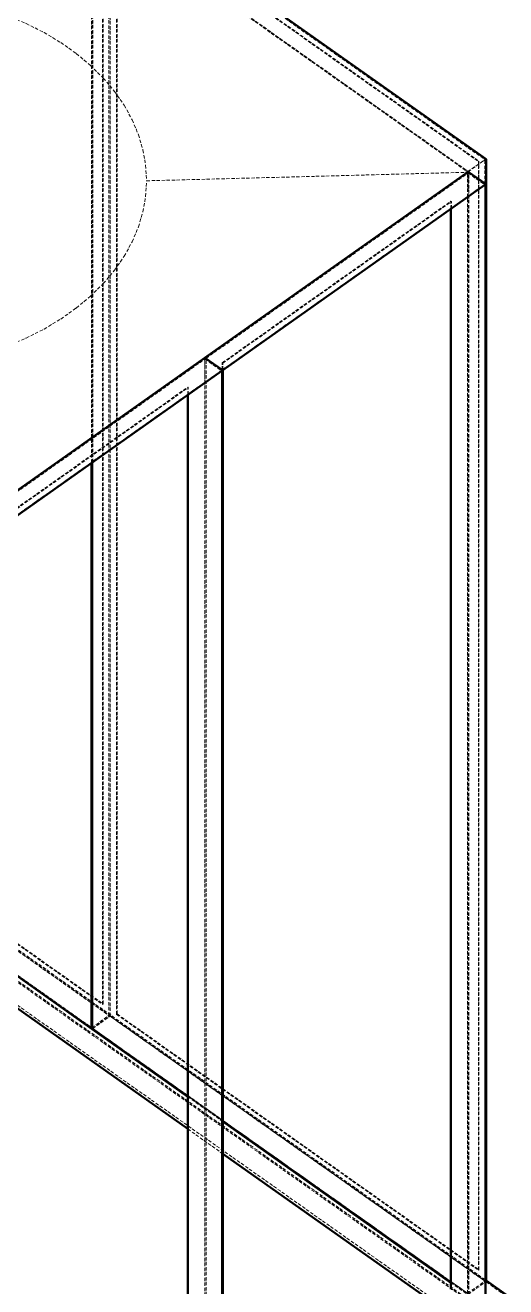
# Model space of a CAD drawing. Header units: millimetres. Extents: x 589 to 12190, y 300 to 8700.
# Drawn here: x 2889 to 3431, y 1402 to 2826 of the extents above; entities that cross this region are included whole.
import ezdxf

# ---------------------------------------------------------------- set-up
doc = ezdxf.new("R2010")
doc.units = ezdxf.units.MM
doc.linetypes.add('Hidden', pattern=[15, 5, -3, 5, -2])
for name, color, linetype, lineweight in [('Default', 7, 'Continuous', 50), ('Edges', 7, 'Hidden', 15), ('HiddenEdges', 2, 'Hidden', 15), ('HiddenSilhouettes', 2, 'Hidden', 15), ('HiddenWires', 7, 'Hidden', 15), ('Silhouettes', 7, 'Continuous', 50), ('Wires', 7, 'Hidden', 15)]:
    doc.layers.add(name, color=color, linetype=linetype, lineweight=lineweight)

# ---------------------------------------------------------------- blocks, each defined once
blk = doc.blocks.new('Isometric')
at = {"layer": 'Edges'}
for points in [[(1272.792276019712, 579.3249314217724), (1838.477733124439, 179.3248995314898)], [(954.594268976166, 448.4512014810462), (987.6259613175548, 447.4851369509015), (1020.432108157095, 444.5934741227052), (1052.788544904469, 439.7961714941434), (1084.474041737682, 433.1260049467351), (1115.272547838487, 424.6282015348661), (1144.973191392318, 414.3611719077267), (1173.373473308025, 402.3948623599545), (1200.279353534585, 388.8110600074451), (1225.506891079341, 373.7025993302564), (1248.883884026233, 357.1725687155131), (1270.250473753048, 339.334005281602), (1289.460871266422, 320.3086741749507), (1306.383788785614, 300.2266413238963), (1320.903561860288, 279.225113770628), (1332.921271488305, 257.4472800031253), (1342.354312531993, 235.0422489199932), (1349.138724270472, 212.1627915295062), (1353.228154598698, 188.9653409496041), (1354.594377928068, 165.6084054937055)], [(1838.477733124439, 179.3248995314898), (1865.347789282142, 198.3249010462782)], [(954.5943576092782, -117.2343599760593), (987.6260497953454, -116.2682954459137), (1020.432196169982, -113.3767546880399), (1052.788502670935, -108.5794215418969), (1084.474127906848, -101.9091634417459), (1115.272503166286, -93.41145158261907), (1144.973360861274, -83.14439143789832), (1173.373640853068, -71.17808189012567), (1200.279389420537, -57.59424902003548), (1225.506881377813, -42.48569679010461), (1248.88378535031, -25.95572721052213), (1270.250501684206, -8.117194294191904), (1289.460939297115, 10.90804525971862), (1306.38385358757, 30.99007811077308), (1320.903666444033, 51.99175825194425), (1332.921199937183, 73.76946994912487), (1342.354410012129, 96.17462310257952), (1349.138904388858, 119.0540194579053), (1353.228072037226, 142.2514090026466), (1354.594377928068, 165.6084054937055)], [(1468.519523722335, -119.0751486727308), (1864.499298677957, 160.9248736504724)], [(1863.650626169547, -1528.81164213753), (1863.650761888882, 159.4763739560417)], [(1838.477554274986, -1511.011591890284), (1838.477687132474, 141.6763196615316)], [(1813.304573582638, -1503.638581766499), (1813.304704416501, 123.8763304494464)], [(1467.670894372296, -1808.811633943153), (1467.671030091632, -120.5236178495807)], [(1417.324755468646, -1783.638634607283), (1417.324886302508, -156.1237223913381)], [(1273.64066845154, -1110.411578286555), (1273.640736998034, -257.7237725889831)], [(1087.176641823761, -978.561597593673), (1271.943603414834, -1109.211572063527)], [(1273.64066845154, -1110.411578286555), (1416.476307762062, -1211.411629749254)], [(1469.367960978921, -1248.811677262861), (1812.45608085836, -1491.411618925398)], [(1469.367960910709, -1249.660205366353), (1812.456080790148, -1492.26014702889)]]:
    blk.add_lwpolyline(points, dxfattribs=at)
for points in [[(1354.594377928068, 165.6084054937055, 0), (1837.230890404519, 178.4432484687545, 0)], [(1839.077708580605, 178.9006528081813, 0), (1839.326226618724, 179.076381622182, 0)], [(662.417838991249, -689.0751941163946, 0), (1468.519523722335, -119.0751486727308, 0)], [(1442.497822477735, -1791.011583695906, 0), (1442.497955335223, -138.3236721440908, 0)], [(1087.176641755549, -979.4101256971649, 0), (1416.47630769385, -1212.260157852745, 0)]]:
    blk.add_polyline3d(points, dxfattribs=at)
at = {"layer": 'HiddenEdges'}
for points in [[(1289.055594853595, -1073.553502827697), (1289.05572900405, 595.218332662324)], [(1299.662196321657, -1091.660104803581), (1299.662332177414, 598.3249329365608)], [(1299.662231046749, -1092.011552405537), (1299.662366766085, 596.2764636880343)], [(1273.640736998034, -257.7237725889831), (1273.640804170877, 577.8764378070164)], [(1309.420305932528, -1089.153479657354), (1309.420440082983, 579.6183558326679)], [(-608.1120080953433, 257.218682731414), (1895.046139593075, -1512.781458383088)], [(-634.274957512054, 238.7186812564878), (1842.720237785271, -1512.781458383089)], [(-608.1120119038521, 209.8425299773776), (1895.046135784566, -1560.157611137125)], [(1854.741051958321, -1473.55353471798), (1854.741186108776, 195.2183007720419)], [(1837.230890404519, 178.4432484687545), (1838.47773305623, 178.476405988411)], [(1838.477731019052, 153.1348195474816), (1838.477733124439, 179.3248995314898)], [(1468.51948360601, -108.2966837060053), (1812.45621159576, 134.903342168277)], [(1813.304704416501, 123.8763304494464), (1813.304705254718, 134.303366534506)], [(1442.49782231306, -1790.660160531856), (1442.497958168818, -100.6751227917134)], [(1444.194979882473, -101.523591896886), (1469.368051777034, -119.3236421441325)], [(1468.519351933931, -1746.23863200701), (1468.51948360601, -108.2966837060053)], [(1468.51948360601, -108.2966837060053), (1469.367977264967, -108.8966593397763)], [(1417.324886302508, -156.1237223913381), (1417.324887140725, -145.6966863062776)], [(1002.677366066768, -882.0115356631395), (1297.965166010043, -1090.811546182509)], [(1012.435440952547, -879.1534629149555), (1288.207101291101, -1074.153478461468)], [(976.6557686782548, -900.9086420456927), (1273.640633658237, -1110.908658788091)], [(1273.64066845154, -1110.411578286555), (1299.662231046749, -1092.011552405537)], [(1299.662231046749, -1092.011552405537), (1863.65062311477, -1490.811578072792)], [(1838.47759720047, -1511.508666312145), (1838.477607915882, -1378.213710829284)], [(1812.45608085836, -1491.411618925398), (1837.629060519561, -1509.211603953809)]]:
    blk.add_lwpolyline(points, dxfattribs=at)
for points in [[(1310.268933645477, 580.2183314664389, 0), (1854.741186108776, 195.2183007720419, 0)], [(1837.629196238897, 179.0764121397624, 0), (1863.650758834106, 197.4764380207807, 0)], [(1853.892692546282, 194.6183251382708, 0), (1854.741186108776, 195.2183007720419, 0)], [(1838.477687132474, 141.6763196615316, 0), (1838.477689994322, 177.2764242032881, 0)], [(1838.477733056231, 178.476405988411, 0), (1839.077708580605, 178.9006528081813, 0)], [(1442.497955335223, -138.3236721440908, 0), (1442.497958197071, -102.7235676023342, 0)], [(662.4177988749229, -678.2967291496689, 0), (1416.476393481769, -145.0967106725066, 0)], [(1002.677331341676, -881.6600880611829, 0), (1299.662196321658, -1091.660104803582, 0)], [(1299.662196321657, -1091.660104803581, 0), (1865.347653426384, -1491.660136693864, 0)], [(1309.420305932528, -1089.153479657354, 0), (1310.268799495022, -1088.553504023582, 0)], [(1309.420305932528, -1089.153479657354, 0), (1853.892558395828, -1474.153510351751, 0)], [(1272.792140095742, -1111.508634421862, 0), (1273.640633658237, -1110.908658788091, 0)], [(1273.640633658237, -1110.908658788091, 0), (1839.326090762963, -1510.908690678374, 0)], [(1416.476307762062, -1211.411629749254, 0), (1469.367960978921, -1248.811677262861, 0)], [(1416.47630769385, -1212.260157852745, 0), (1469.367960910709, -1249.660205366353, 0)], [(1812.456080790148, -1492.26014702889, 0), (1838.477554303242, -1510.660107827498, 0)]]:
    blk.add_polyline3d(points, dxfattribs=at)
at = {"layer": 'HiddenSilhouettes'}
for points in [[(1288.207101291101, -1074.153478461468), (1288.207235441556, 594.618357028553)], [(1297.965166010043, -1090.811546182509), (1297.96530172938, 597.4764699110624)], [(1271.943671768394, -258.9237790848615), (1271.943739064023, 578.2038291063309)], [(1272.792208682193, -258.3237727970845), (1272.792275951502, 578.476437878694)], [(1273.640769513997, 579.0764135124646), (1839.326226618724, 179.076381622182)], [(1310.268799495022, -1088.553504023582), (1310.268933645477, 580.2183314664389)], [(-608.1120117333219, 211.9638501518134), (1863.046141326811, -1535.408877245328)], [(-634.2749611500326, 193.4638486768877), (1842.720234147293, -1558.036290962689)], [(1853.892558395828, -1474.153510351751), (1853.892692546282, 194.6183251382708)], [(1838.477732959762, 177.2763938221333), (1863.650761888882, 159.4763739560417)], [(1469.367977264967, -108.8966593397763), (1813.304705254718, 134.303366534506)], [(1812.456210661082, 123.2763546792562), (1812.45621159576, 134.903342168277)], [(1812.45621159576, 134.903342168277), (1813.304705254718, 134.303366534506)], [(638.0932951513864, -671.5236373405498), (1442.497958197071, -102.7235676023342)], [(1469.367961398395, -306.2697395655487), (1469.367977264967, -108.8966593397763)], [(1416.47639254709, -156.723698161527), (1416.476393481769, -145.0967106725066)], [(1013.283934515041, -878.5534872811845), (1289.055594853595, -1073.553502827697)], [(1273.640633658237, -1110.908658788091), (1273.640636790556, -1071.944004753931)], [(1271.943603414834, -1109.211572063527), (1297.965166010043, -1090.811546182509)], [(1310.268799495022, -1088.553504023582), (1854.741051958321, -1473.55353471798)], [(1416.476303714811, -1261.757630781218), (1469.36795693167, -1299.157678294825)], [(1837.629060519561, -1509.211603953809), (1863.65062311477, -1490.811578072792)]]:
    blk.add_lwpolyline(points, dxfattribs=at)
for points in [[(1299.662366766085, 596.2764636880343, 0), (1863.650758834106, 197.4764380207807, 0)], [(1309.420440082983, 579.6183558326679, 0), (1853.892692546282, 194.6183251382708, 0)], [(-608.112007924813, 259.3400029058503, 0), (1865.347653587162, -1489.660136761786, 0)], [(1863.65075526954, 153.1348195474816, 0), (1863.650758834106, 197.4764380207807, 0)], [(1444.194979882473, -101.523591896886, 0), (1838.477689994322, 177.2764242032881, 0)], [(1837.629060519561, -1509.211603953809, 0), (1837.629196238897, 179.0764121397624, 0)], [(1839.326090762963, -1510.908690678374, 0), (1839.326226590471, 178.7249240341371, 0)], [(1442.497958197071, -102.7235676023342, 0), (1467.071054635466, -120.0993711262727, 0)], [(1444.194844163137, -1789.811607990458, 0), (1444.194979882473, -101.523591896886, 0)], [(663.26629253388, -678.8967047834399, 0), (1417.324887140725, -145.6966863062776, 0)], [(1416.476393481769, -145.0967106725066, 0), (1417.324887140725, -145.6966863062776, 0)], [(1288.207101291101, -1074.153478461468, 0), (1289.055594853595, -1073.553502827697, 0)], [(1272.792140163955, -1110.66010631837, 0), (1299.662196321658, -1091.660104803582, 0)], [(1416.476307625638, -1213.108685956237, 0), (1469.367960842497, -1250.508733469845, 0)], [(1853.892558395828, -1474.153510351751, 0), (1854.741051958321, -1473.55353471798, 0)], [(1812.456080721935, -1493.108675132382, 0), (1838.47759720047, -1511.508666312145, 0)], [(1838.477597268682, -1510.660138208653, 0), (1864.499165780509, -1492.260108143953, 0)]]:
    blk.add_polyline3d(points, dxfattribs=at)
at = {"layer": 'HiddenWires'}
blk.add_lwpolyline([(1837.877757600064, 178.9006527117194), (1838.477733056231, 178.476405988411)], dxfattribs=at)
blk.add_polyline3d([(636.3962733695212, -671.5236617784562, 0), (1838.477733056231, 178.476405988411, 0)], dxfattribs=at)
at = {"layer": 'Silhouettes'}
for points in [[(1299.662332177414, 598.3249329365608), (1865.347789282142, 198.3249010462782)], [(1865.347653426384, -1491.660136693864), (1865.347789282142, 198.3249010462782)], [(1442.497958168818, -100.6751227917134), (1838.477733124439, 179.3248995314898)], [(1469.368127127318, -119.3235888634285), (1863.650761888882, 159.4763739560417)], [(1864.499162822199, -1529.06016408967), (1864.499298677957, 160.9248736504724)], [(636.396273437731, -670.6751682353772), (1442.497958168818, -100.6751227917134)], [(1467.071054635466, -120.0993711262727), (1467.671030091632, -120.5236178495807)], [(1468.519387866578, -1809.060186412873), (1468.519523722335, -119.0751486727308)], [(1469.367916057698, -1807.611658237704), (1469.368051777034, -119.3236421441325)], [(1416.476261809689, -1783.038658973512), (1416.47639254709, -156.723698161527)], [(1087.176641687337, -980.2586538006565), (1272.792140095743, -1111.508634421862)], [(1087.176637776509, -1028.907598625637), (1416.476303714811, -1261.757630781218)], [(1272.792140163954, -1110.66010631837), (1302.844225860559, -1131.910140389488)], [(1272.792140095742, -1111.508634421862), (1416.476307625638, -1213.108685956237)], [(1469.36795693167, -1299.157678294825), (1785.077603313909, -1522.398115245966)], [(1865.347653587162, -1489.660136761786), (1895.046139763605, -1510.660138208652)]]:
    blk.add_lwpolyline(points, dxfattribs=at)
for points in [[(1837.629196238897, 179.0764121397624, 0)], [(1863.650761888882, 159.4763739560417, 0)]]:
    blk.add_polyline3d(points, close=True, dxfattribs=at)
for points in [[(1838.477733124439, 179.3248995314898, 0), (1864.499298677957, 160.9248736504724, 0)], [(1839.326226590471, 178.7249240341371, 0), (1839.326226618724, 179.076381622182, 0)], [(1812.456079923681, -1503.038606132728, 0), (1812.456210661082, 123.2763546792562, 0)], [(1442.497958168818, -100.6751227917134, 0), (1468.519523722335, -119.0751486727308, 0)], [(663.2664423962319, -689.3236343070921, 0), (1467.671030091632, -120.5236178495807, 0)], [(1271.943603414834, -1109.211572063527, 0), (1271.943671768394, -258.9237790848615, 0)], [(1272.792140163954, -1110.66010631837, 0), (1272.792208682193, -258.3237727970845, 0)], [(1272.792140095742, -1111.508634421862, 0), (1272.792143276292, -1071.944004753931, 0)], [(1469.367960842497, -1250.508733469845, 0), (1812.456080721935, -1493.108675132382, 0)], [(1864.499165780509, -1492.260108143953, 0), (1865.347653426384, -1491.660136693864, 0)]]:
    blk.add_polyline3d(points, dxfattribs=at)
at = {"layer": 'Wires'}
blk.add_lwpolyline([(1272.792275951503, 578.4764378786936), (1837.877757600064, 178.9006527117194)], dxfattribs=at)

msp = doc.modelspace()

# ---------------------------------------------------------------- block references
at = {"layer": 'Default', "xscale": 0.75, "yscale": 0.75, "zscale": 0.75}
msp.add_blockref('Isometric', (2010, 2526), dxfattribs=at)

doc.saveas('drawing.dxf')
